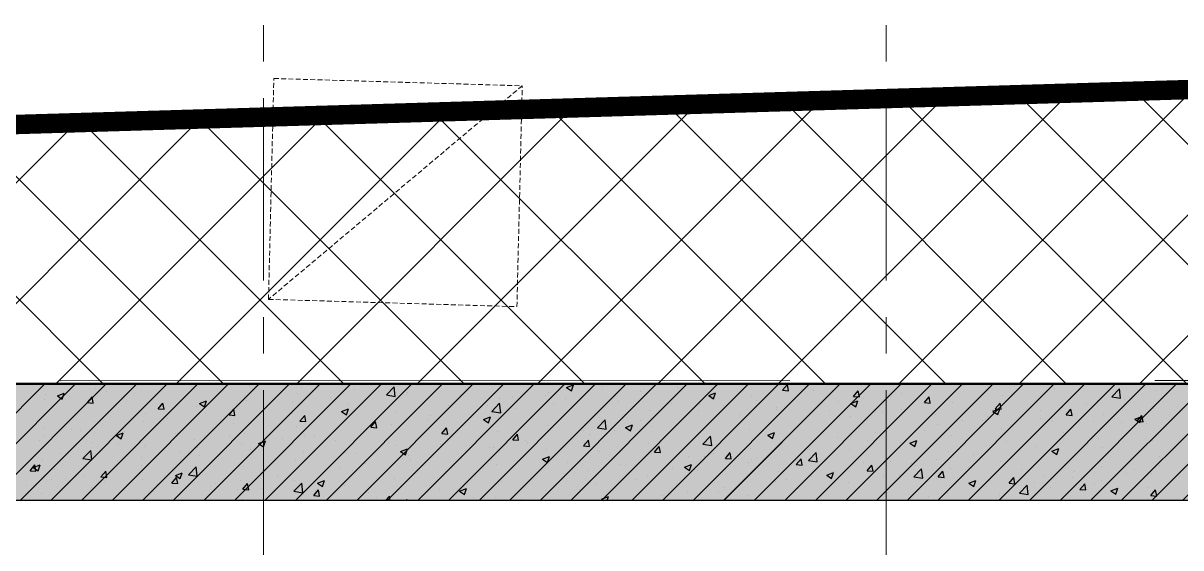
# Model space of a CAD drawing. Header units: millimetres. Extents: x -346728 to 1320345, y -537202 to -385966.
# Drawn here: x 218569 to 230467, y -411829 to -406439 of the extents above; entities that cross this region are included whole.
import ezdxf
from ezdxf.xclip import XClip

# ---------------------------------------------------------------- set-up
doc = ezdxf.new("R2010")
doc.units = ezdxf.units.MM
doc.header["$LTSCALE"] = 100
doc.header["$XCLIPFRAME"] = 2
for name, pattern in [('DASHED2', [0.375, 0.25, -0.125]), ('NETNHA500', [0.75, 0.5, -0.25]), ('X1326_GLB$0$CENTER', [2, 1.25, -0.25, 0.25, -0.25])]:
    doc.linetypes.add(name, pattern=pattern)
for name, color, linetype, lineweight in [('0 T TEXT', 7, 'Continuous', 13), ('L.DUONG', 234, 'Continuous', 15), ('X1326_GLB$0$A-tim', 8, 'X1326_GLB$0$CENTER', 9)]:
    doc.layers.add(name, color=color, linetype=linetype, lineweight=lineweight)
for name, color, linetype in [('hach', 253, 'Continuous'), ('NHA', 3, 'NETNHA500'), ('W2', 4, 'Continuous'), ('XR_1326_csPL$0$hach', 253, 'Continuous'), ('XR_1326_csPL$0$W2', 4, 'Continuous')]:
    doc.layers.add(name, color=color, linetype=linetype)
doc.linetypes.add('FENCELINE2', pattern='A,0.25,-0.1,[132,ltypeshp.shx,S=0.1,R=0,X=-0.1,Y=0],-0.1,1', length=1.45)

# ---------------------------------------------------------------- blocks, each defined once
blk = doc.blocks.new('LVL-KHUNGTEN')
blk.add_lwpolyline([(61072.9, 41092.8), (119123.5, 41092.8), (119123.5, 61.9), (61072.9, 61.9)], close=True)
blk = doc.blocks.new('mb duong hh')
at = {"layer": '0 T TEXT', "color": 8, "linetype": 'DASHED2', "ltscale": 300}
blk.add_lwpolyline([(75940, 34596), (80501, 41668), (80491, 88861), (75484, 93868), (-20031, 93860), (-33610, 75885), (-26182, 55955), (-6300, 2612), (0, 0)], close=True, dxfattribs=at)
at = {"layer": 'NHA', "color": 252, "lineweight": 9}
for p, q in [((58876, 94702), (58931, 96971)), ((58931, 96971), (61484, 96896)), ((61484, 96896), (58876, 94702)), ((61429, 94627), (61484, 96896)), ((58876, 94702), (61429, 94627))]:
    blk.add_line(p, q, dxfattribs=at)
blk = doc.blocks.new('MB HANG RAO TAM')
h = blk.add_hatch()
h.set_pattern_fill('ANSI37', color=8, scale=7000, style=0)
h.set_pattern_definition([(45, (527887.4, 631399.9), (-618.7184, 618.7184), []), (135, (527887.4, 631399.9), (-618.7184, -618.7184), [])])
h.paths.add_polyline_path([(89794, 74797), (94796, 69797), (94804, 22611), (90246, 15544), (52523, -1634), (34324, -9922), (14325, -19029), (8025, -16417), (-19267, 56832), (-5688, 74797), (41806, 74797), (65797, 74797)], flags=16)
h.paths.add_polyline_path([(-17293, 40146), (-15160, 40938), (-12777, 34516), (-15127, 33730), (-10493, 20001), (4784, -19373), (12548, -21453), (91490, 14752), (95488, 20874), (95620, 46027), (95770, 74597), (91825, 78101), (52350, 76926), (14008, 75822), (-9259, 75871), (-23844, 71027), (-24251, 60760)])
at = {"layer": 'L.DUONG', "color": 94, "linetype": 'FENCELINE2', "ltscale": 25, "const_width": 200, "elevation": 7850}
blk.add_lwpolyline([(13898, 75822), (14369, 75824), (20809, 75968), (32497, 76335), (48850, 76822), (75776, 77623), (91825, 78101), (95770, 74597), (95712, 63657), (95684, 58344), (95610, 44235), (95553, 33268), (95488, 20874), (91490, 14752), (75806, 7559), (49624, -4449), (26632, -14994), (12548, -21453), (4784, -19373), (0, -7161), (-6626, 9890)], dxfattribs=at)
at = {"layer": 'XR_1326_csPL$0$W2', "color": 7, "ltscale": 0.5, "elevation": 0}
blk.add_lwpolyline([(8025, -16417), (14325, -19029), (90246, 15544), (94804, 22611), (94796, 69797), (89794, 74797), (-5688, 74797), (-19267, 56832)], close=True, dxfattribs=at)

msp = doc.modelspace()

# ---------------------------------------------------------------- hatches: boundary and pattern name
at = {"layer": 'hach'}
h = msp.add_hatch(dxfattribs=at)
h.set_pattern_fill('ANSI31', color=256, scale=70)
h.set_pattern_definition([(45, (121918.56, -508591.22), (-157.15448, 157.15448), [])])
h.paths.add_polyline_path([(142200.7, -410142.2), (128621.2, -428107.5), (155914.1, -501359), (162214.1, -503970.9), (238136.4, -469396.6), (242695.2, -462329.4), (242687.2, -415142.7), (237685.1, -410142.2)])
h.paths.add_polyline_path([(142797.9, -411342.2), (129975.7, -428305.7), (156856.2, -500450.6), (162191.6, -502662.6), (237318.8, -468450.4), (241495.1, -461976.1), (241487, -415639.4), (237188.2, -411342.2)], flags=16)
h = msp.add_hatch(dxfattribs=at)
h.set_pattern_fill('AR-CONC', color=256, scale=4)
h.set_pattern_definition([(50, (121918.56, -508591.2), (728.7387, -63.7563), [76.2, -838.2]), (355, (121918.56, -508591.2), (-140.9737, 764.2274), [60.96, -670.5623]), (100.45144, (121979.3, -508596.54), (587.765, 700.471), [64.76, -712.361]), (46.1842, (121918.6, -508388), (1084.316, -168.1693), [114.3, -1257.3]), (96.63556, (122008.9, -508402), (949.6165, 989.7045), [97.14, -1068.5424]), (351.18415, (121918.6, -508388), (949.6165, 989.7045), [91.44, -1005.839]), (21, (122020.16, -508438.8), (606.4576, -409.0608), [76.2, -838.2]), (326, (122020.16, -508438.8), (247.208, 736.752), [60.96, -670.56]), (71.45144, (122070.7, -508472.9), (853.6657, 327.691), [64.76, -712.3598]), (37.5, (121918.56, -508591.22), (12.3544, 338.22016), [0, -662.432, 0, -680.72, 0, -673.1]), (7.5, (121918.56, -508591.22), (267.27865, 400.7223), [0, -388.112, 0, -647.192, 0, -256.54]), (327.5, (121692, -508591.22), (542.3624, -22.91498), [0, -254, 0, -792.48, 0, -1051.56]), (317.5, (121590.4, -508591.2), (592.5167, 101.706), [0, -330.2, 0, -526.288, 0, -746.76])])
h.paths.add_polyline_path([(142200.7, -410142.2), (128621.2, -428107.5), (155914.1, -501359), (162214.1, -503970.9), (238136.4, -469396.6), (242695.2, -462329.4), (242687.2, -415142.7), (237685.1, -410142.2)])
h.paths.add_polyline_path([(142797.9, -411342.2), (129975.7, -428305.7), (156856.2, -500450.6), (162191.6, -502662.6), (237318.8, -468450.4), (241495.1, -461976.1), (241487, -415639.4), (237188.2, -411342.2)], flags=16)

# ---------------------------------------------------------------- linework, layer by layer
at = {"layer": 'W2', "ltscale": 0.5, "elevation": -1404.9}
for points in [[(142200.7, -410142.2), (128621.2, -428107.5), (155914.1, -501359), (162214.1, -503970.9), (238136.4, -469396.6), (242695.2, -462329.4), (242686.9, -415142.1), (237685.1, -410142.2)], [(142797.9, -411342.2), (129975.7, -428305.7), (156856.2, -500450.6), (162191.6, -502662.6), (237318.8, -468450.4), (241495.1, -461976.1), (241487, -415639.4), (237188.2, -411342.2)]]:
    msp.add_lwpolyline(points, close=True, dxfattribs=at)
at = {"layer": 'X1326_GLB$0$A-tim', "ltscale": 15}
for p, q in [((221038.5, -398208.6, -1404.9), (221038.5, -512162.7, -1404.9)), ((227438.6, -398208.6, -1404.9), (227438.6, -512162.7, -1404.9))]:
    msp.add_line(p, q, dxfattribs=at)
at = {"layer": 'XR_1326_csPL$0$hach', "color": 250}
for p, q in [((217596.1, -411342.2, -1404.9), (218796.1, -410142.2, -1404.9)), ((217910.4, -411342.2, -1404.9), (219110.4, -410142.2, -1404.9)), ((218224.7, -411342.2, -1404.9), (219424.7, -410142.2, -1404.9)), ((218539, -411342.2, -1404.9), (219739, -410142.2, -1404.9)), ((218853.3, -411342.2, -1404.9), (220053.3, -410142.2, -1404.9)), ((218920.2, -410265.9, -1404.9), (218991.4, -410238.6, -1404.9)), ((218970.7, -410300.1, -1404.9), (218991.3, -410238.7, -1404.9)), ((219167.6, -411342.2, -1404.9), (220367.6, -410142.2, -1404.9)), ((219309.6, -410191.1, -1404.9), (219309.6, -410191.1, -1404.9)), ((219427.9, -410218.8, -1404.9), (219427.9, -410218.8, -1404.9)), ((219481.9, -411342.2, -1404.9), (220681.9, -410142.2, -1404.9)), ((219586.3, -410150.8, -1404.9), (219586.3, -410150.8, -1404.9)), ((219796.2, -411342.2, -1404.9), (220996.2, -410142.2, -1404.9)), ((220110.6, -411342.2, -1404.9), (221310.6, -410142.2, -1404.9)), ((220424.9, -411342.2, -1404.9), (221624.9, -410142.2, -1404.9)), ((220739.2, -411342.2, -1404.9), (221939.2, -410142.2, -1404.9)), ((220890.2, -410160.8, -1404.9), (220890.2, -410160.8, -1404.9)), ((221053.5, -411342.2, -1404.9), (222253.5, -410142.2, -1404.9)), ((221367.8, -411342.2, -1404.9), (222567.8, -410142.2, -1404.9)), ((221387.5, -410240.4, -1404.9), (221387.5, -410240.4, -1404.9)), ((221432.5, -410183.8, -1404.9), (221432.5, -410183.8, -1404.9)), ((221682.1, -411342.2, -1404.9), (222882.1, -410142.2, -1404.9)), ((221909.2, -410168.9, -1404.9), (221909.2, -410168.9, -1404.9)), ((221974.9, -410206.7, -1404.9), (221974.9, -410206.7, -1404.9)), ((221996.4, -411342.2, -1404.9), (223196.4, -410142.2, -1404.9)), ((222301.8, -410258.4, -1404.9), (222380.9, -410175.9, -1404.9)), ((222310.7, -411342.2, -1404.9), (223510.7, -410142.2, -1404.9)), ((222363.9, -410197.8, -1404.9), (222363.9, -410197.8, -1404.9)), ((222392.1, -410272.4, -1404.9), (222380.9, -410175.9, -1404.9)), ((222517.3, -410229.6, -1404.9), (222517.3, -410229.6, -1404.9)), ((222618.2, -410164.3, -1404.9), (222618.2, -410164.3, -1404.9)), ((222625, -411342.2, -1404.9), (223825, -410142.2, -1404.9)), ((222939.3, -411342.2, -1404.9), (224139.3, -410142.2, -1404.9)), ((223099.4, -410146.8, -1404.9), (223099.4, -410146.8, -1404.9)), ((223253.6, -411342.2, -1404.9), (224453.6, -410142.2, -1404.9)), ((223567.9, -411342.2, -1404.9), (224767.9, -410142.2, -1404.9)), ((223882.3, -411342.2, -1404.9), (225082.3, -410142.2, -1404.9)), ((223972.5, -410229.3, -1404.9), (223972.5, -410229.3, -1404.9)), ((224154.2, -410182.4, -1404.9), (224204.8, -410216.5, -1404.9)), ((224154.3, -410182.3, -1404.9), (224225.4, -410155, -1404.9)), ((224196.6, -411342.2, -1404.9), (225396.6, -410142.2, -1404.9)), ((224204.8, -410216.5, -1404.9), (224225.4, -410155.1, -1404.9)), ((224500.2, -410153.1, -1404.9), (224500.2, -410153.1, -1404.9)), ((224510.9, -411342.2, -1404.9), (225710.9, -410142.2, -1404.9)), ((224527.9, -410166.5, -1404.9), (224527.9, -410166.5, -1404.9)), ((224825.2, -411342.2, -1404.9), (226025.2, -410142.2, -1404.9)), ((224912.6, -410227.8, -1404.9), (224912.6, -410227.8, -1404.9)), ((225139.5, -411342.2, -1404.9), (226339.5, -410142.2, -1404.9)), ((225297.3, -410177.2, -1404.9), (225297.3, -410177.2, -1404.9)), ((225453.8, -411342.2, -1404.9), (226653.8, -410142.2, -1404.9)), ((225614.4, -410263.6, -1404.9), (225685.5, -410236.3, -1404.9)), ((225644.9, -410145.3, -1404.9), (225647.5, -410142.2, -1404.9)), ((225644.9, -410145.3, -1404.9), (225705.6, -410150.6, -1404.9)), ((225664.9, -410297.8, -1404.9), (225685.5, -410236.4, -1404.9)), ((225705.6, -410150.6, -1404.9), (225704, -410142.2, -1404.9)), ((225768.1, -411342.2, -1404.9), (226968.1, -410142.2, -1404.9)), ((226082.4, -411342.2, -1404.9), (227282.4, -410142.2, -1404.9)), ((226373.6, -410209, -1404.9), (226422.6, -410150.7, -1404.9)), ((226373.6, -410209, -1404.9), (226434.4, -410214.4, -1404.9)), ((226396.7, -411342.2, -1404.9), (227596.7, -410142.2, -1404.9)), ((226434.3, -410214.4, -1404.9), (226422.6, -410150.7, -1404.9)), ((226572.1, -410207, -1404.9), (226572.1, -410207, -1404.9)), ((226693.5, -410216.9, -1404.9), (226693.5, -410216.9, -1404.9)), ((226711, -411342.2, -1404.9), (227911, -410142.2, -1404.9)), ((227025.3, -411342.2, -1404.9), (228225.3, -410142.2, -1404.9)), ((227102.4, -410272.8, -1404.9), (227151.4, -410214.4, -1404.9)), ((227163, -410278.1, -1404.9), (227151.3, -410214.4, -1404.9)), ((227339.7, -411342.2, -1404.9), (228539.7, -410142.2, -1404.9)), ((227591.6, -410240.7, -1404.9), (227591.6, -410240.7, -1404.9)), ((227654, -411342.2, -1404.9), (228854, -410142.2, -1404.9)), ((227968.3, -411342.2, -1404.9), (229168.3, -410142.2, -1404.9)), ((228233.3, -410156.2, -1404.9), (228233.3, -410156.2, -1404.9)), ((228282.6, -411342.2, -1404.9), (229482.6, -410142.2, -1404.9)), ((228596.9, -411342.2, -1404.9), (229796.9, -410142.2, -1404.9)), ((228911.2, -411342.2, -1404.9), (230111.2, -410142.2, -1404.9)), ((229163.1, -410191.3, -1404.9), (229163.1, -410191.3, -1404.9)), ((229225.5, -411342.2, -1404.9), (230425.5, -410142.2, -1404.9)), ((229539.8, -411342.2, -1404.9), (230739.8, -410142.2, -1404.9)), ((229757.3, -410277.7, -1404.9), (229836.4, -410195.3, -1404.9)), ((229847.7, -410291.7, -1404.9), (229836.4, -410195.3, -1404.9)), ((229854.1, -411342.2, -1404.9), (231054.1, -410142.2, -1404.9)), ((229984.3, -410147.5, -1404.9), (229984.3, -410147.5, -1404.9)), ((230168.4, -411342.2, -1404.9), (231368.4, -410142.2, -1404.9)), ((230206.6, -410212.9, -1404.9), (230206.6, -410212.9, -1404.9)), ((218788.8, -410303, -1404.9), (218788.8, -410303, -1404.9)), ((218796.4, -410256.2, -1404.9), (218796.4, -410256.2, -1404.9)), ((218920.2, -410266, -1404.9), (218970.7, -410300.1, -1404.9)), ((218993.8, -410252.5, -1404.9), (218993.8, -410252.5, -1404.9)), ((219043.1, -410269.5, -1404.9), (219043.1, -410269.5, -1404.9)), ((219227.2, -410335.7, -1404.9), (219276.2, -410277.3, -1404.9)), ((219227.2, -410335.7, -1404.9), (219287.9, -410341, -1404.9)), ((219287.9, -410341, -1404.9), (219276.2, -410277.3, -1404.9)), ((219956, -410399.5, -1404.9), (220004.9, -410341.1, -1404.9)), ((220016.6, -410404.8, -1404.9), (220004.9, -410341.1, -1404.9)), ((220380.3, -410347.2, -1404.9), (220451.5, -410319.9, -1404.9)), ((220380.3, -410347.3, -1404.9), (220430.8, -410381.4, -1404.9)), ((220430.8, -410381.4, -1404.9), (220451.4, -410320, -1404.9)), ((220859.8, -410316.6, -1404.9), (220859.8, -410316.6, -1404.9)), ((221337.5, -410333, -1404.9), (221337.5, -410333, -1404.9)), ((221722.2, -410282.3, -1404.9), (221722.2, -410282.3, -1404.9)), ((221914.4, -410350.2, -1404.9), (221914.4, -410350.2, -1404.9)), ((222301.8, -410258.4, -1404.9), (222392.1, -410272.4, -1404.9)), ((222506.9, -410248.5, -1404.9), (222506.9, -410248.5, -1404.9)), ((223059.6, -410252.5, -1404.9), (223059.6, -410252.5, -1404.9)), ((223386.1, -410426.6, -1404.9), (223465.2, -410344.1, -1404.9)), ((223459.3, -410294.3, -1404.9), (223459.3, -410294.3, -1404.9)), ((223476.5, -410440.6, -1404.9), (223465.2, -410344.1, -1404.9)), ((223602, -410275.4, -1404.9), (223602, -410275.4, -1404.9)), ((223935.4, -410268.2, -1404.9), (223935.4, -410268.2, -1404.9)), ((224016.6, -410345.8, -1404.9), (224016.6, -410345.8, -1404.9)), ((224144.3, -410298.3, -1404.9), (224144.3, -410298.3, -1404.9)), ((224658.2, -410261.3, -1404.9), (224658.2, -410261.3, -1404.9)), ((224686.7, -410321.2, -1404.9), (224686.7, -410321.2, -1404.9)), ((225229.1, -410344.2, -1404.9), (225229.1, -410344.2, -1404.9)), ((225522.7, -410354.8, -1404.9), (225522.7, -410354.8, -1404.9)), ((225614.3, -410263.8, -1404.9), (225664.9, -410297.8, -1404.9)), ((226050.4, -410278.6, -1404.9), (226050.4, -410278.6, -1404.9)), ((226101, -410318.6, -1404.9), (226101, -410318.6, -1404.9)), ((226952.5, -410324.8, -1404.9), (226952.5, -410324.8, -1404.9)), ((227074.5, -410345, -1404.9), (227145.6, -410317.7, -1404.9)), ((227074.5, -410345.1, -1404.9), (227125, -410379.2, -1404.9)), ((227102.4, -410272.8, -1404.9), (227163.1, -410278.1, -1404.9)), ((227125, -410379.2, -1404.9), (227145.6, -410317.8, -1404.9)), ((227206.9, -410291.3, -1404.9), (227206.9, -410291.3, -1404.9)), ((227831.1, -410336.6, -1404.9), (227880.1, -410278.2, -1404.9)), ((227831.1, -410336.6, -1404.9), (227891.8, -410341.9, -1404.9)), ((227891.8, -410341.9, -1404.9), (227880, -410278.2, -1404.9)), ((228122.3, -410332.5, -1404.9), (228122.3, -410332.5, -1404.9)), ((228559.9, -410400.3, -1404.9), (228608.8, -410341.9, -1404.9)), ((228620.5, -410405.6, -1404.9), (228608.8, -410342, -1404.9)), ((228635.4, -410267.5, -1404.9), (228635.4, -410267.5, -1404.9)), ((229501.2, -410354.8, -1404.9), (229501.2, -410354.8, -1404.9)), ((229614.1, -410314.6, -1404.9), (229614.1, -410314.6, -1404.9)), ((229757.3, -410277.7, -1404.9), (229847.7, -410291.7, -1404.9)), ((229886, -410304.1, -1404.9), (229886, -410304.1, -1404.9)), ((219825, -410453.2, -1404.9), (219825, -410453.2, -1404.9)), ((219956, -410399.5, -1404.9), (220016.7, -410404.8, -1404.9)), ((220346.6, -410381.6, -1404.9), (220346.6, -410381.6, -1404.9)), ((220441.5, -410450.9, -1404.9), (220441.5, -410450.9, -1404.9)), ((220684.7, -410463.2, -1404.9), (220733.7, -410404.8, -1404.9)), ((220684.7, -410463.2, -1404.9), (220745.4, -410468.5, -1404.9)), ((220745.4, -410468.5, -1404.9), (220733.6, -410404.9, -1404.9)), ((221083.1, -410366.4, -1404.9), (221083.1, -410366.4, -1404.9)), ((221321.9, -410451.9, -1404.9), (221321.9, -410451.9, -1404.9)), ((221413.4, -410527, -1404.9), (221462.4, -410468.6, -1404.9)), ((221474.1, -410532.3, -1404.9), (221462.4, -410468.6, -1404.9)), ((221840.4, -410428.7, -1404.9), (221891, -410462.8, -1404.9)), ((221840.5, -410428.6, -1404.9), (221911.6, -410401.3, -1404.9)), ((221891, -410462.8, -1404.9), (221911.6, -410401.4, -1404.9)), ((222410, -410442, -1404.9), (222410, -410442, -1404.9)), ((222750.4, -410471.6, -1404.9), (222750.4, -410471.6, -1404.9)), ((222937.7, -410365.9, -1404.9), (222937.7, -410365.9, -1404.9)), ((223300.6, -410510, -1404.9), (223371.7, -410482.7, -1404.9)), ((223342.9, -410369.9, -1404.9), (223342.9, -410369.9, -1404.9)), ((223351.1, -410544.2, -1404.9), (223371.7, -410482.8, -1404.9)), ((223377.4, -410429.9, -1404.9), (223377.4, -410429.9, -1404.9)), ((223386.1, -410426.6, -1404.9), (223476.5, -410440.6, -1404.9)), ((223631.8, -410396.4, -1404.9), (223631.8, -410396.4, -1404.9)), ((225009.5, -410419.8, -1404.9), (225009.5, -410419.8, -1404.9)), ((225508.5, -410420.3, -1404.9), (225508.5, -410420.3, -1404.9)), ((225771.4, -410367.1, -1404.9), (225771.4, -410367.1, -1404.9)), ((225926.1, -410459.9, -1404.9), (225926.1, -410459.9, -1404.9)), ((226310.9, -410409.3, -1404.9), (226310.9, -410409.3, -1404.9)), ((226313.8, -410390, -1404.9), (226313.8, -410390, -1404.9)), ((226856.2, -410412.9, -1404.9), (226856.2, -410412.9, -1404.9)), ((227072.9, -410480.2, -1404.9), (227072.9, -410480.2, -1404.9)), ((227398.5, -410435.8, -1404.9), (227398.5, -410435.8, -1404.9)), ((227600.6, -410404, -1404.9), (227600.6, -410404, -1404.9)), ((227940.9, -410458.7, -1404.9), (227940.9, -410458.7, -1404.9)), ((228483.2, -410481.7, -1404.9), (228483.2, -410481.7, -1404.9)), ((228534.6, -410426.4, -1404.9), (228605.8, -410399.1, -1404.9)), ((228534.6, -410426.5, -1404.9), (228585.1, -410460.6, -1404.9)), ((228559.9, -410400.3, -1404.9), (228620.6, -410405.6, -1404.9)), ((228585.1, -410460.6, -1404.9), (228605.7, -410399.2, -1404.9)), ((228605.2, -410472.8, -1404.9), (228605.2, -410472.8, -1404.9)), ((229021.6, -410416.3, -1404.9), (229021.6, -410416.3, -1404.9)), ((229246.8, -410388.3, -1404.9), (229246.8, -410388.3, -1404.9)), ((229288.6, -410464.1, -1404.9), (229337.6, -410405.7, -1404.9)), ((229288.6, -410464.1, -1404.9), (229349.3, -410469.4, -1404.9)), ((229349.2, -410469.4, -1404.9), (229337.5, -410405.7, -1404.9)), ((229672.4, -410458, -1404.9), (229672.4, -410458, -1404.9)), ((229994.8, -410507.8, -1404.9), (230065.9, -410480.4, -1404.9)), ((230017.3, -410527.8, -1404.9), (230066.3, -410469.5, -1404.9)), ((230045.2, -410542, -1404.9), (230065.8, -410480.6, -1404.9)), ((230078, -410533.2, -1404.9), (230066.2, -410469.5, -1404.9)), ((230185.6, -410392.9, -1404.9), (230185.6, -410392.9, -1404.9)), ((230450.1, -410436, -1404.9), (230450.1, -410436, -1404.9)), ((218784.1, -410594.4, -1404.9), (218784.1, -410594.4, -1404.9)), ((219297.3, -410529.3, -1404.9), (219297.3, -410529.3, -1404.9)), ((219802.3, -410535.1, -1404.9), (219802.3, -410535.1, -1404.9)), ((220056.7, -410501.6, -1404.9), (220056.7, -410501.6, -1404.9)), ((220729.4, -410553.6, -1404.9), (220729.4, -410553.6, -1404.9)), ((221375.2, -410578.6, -1404.9), (221375.2, -410578.6, -1404.9)), ((221413.4, -410527, -1404.9), (221474.2, -410532.3, -1404.9)), ((221896.8, -410507.1, -1404.9), (221896.8, -410507.1, -1404.9)), ((222096.6, -410598.6, -1404.9), (222096.6, -410598.6, -1404.9)), ((222142.2, -410590.7, -1404.9), (222191.2, -410532.4, -1404.9)), ((222142.2, -410590.7, -1404.9), (222202.9, -410596, -1404.9)), ((222157.9, -410573.3, -1404.9), (222157.9, -410573.3, -1404.9)), ((222202.9, -410596.1, -1404.9), (222191.1, -410532.4, -1404.9)), ((222351, -410565.1, -1404.9), (222351, -410565.1, -1404.9)), ((222735.8, -410514.4, -1404.9), (222735.8, -410514.4, -1404.9)), ((222870.9, -410654.5, -1404.9), (222919.9, -410596.1, -1404.9)), ((222931.6, -410659.8, -1404.9), (222919.8, -410596.1, -1404.9)), ((223300.5, -410510.1, -1404.9), (223351.1, -410544.2, -1404.9)), ((223960.2, -410567.5, -1404.9), (223960.2, -410567.5, -1404.9)), ((224470.4, -410594.8, -1404.9), (224549.6, -410512.3, -1404.9)), ((224470.4, -410594.7, -1404.9), (224560.8, -410608.8, -1404.9)), ((224487.9, -410491.3, -1404.9), (224487.9, -410491.3, -1404.9)), ((224560.8, -410608.8, -1404.9), (224549.6, -410512.3, -1404.9)), ((224760.7, -410591.3, -1404.9), (224831.9, -410564, -1404.9)), ((224760.7, -410591.4, -1404.9), (224811.2, -410625.5, -1404.9)), ((224811.2, -410625.5, -1404.9), (224831.8, -410564.1, -1404.9)), ((224915.9, -410522, -1404.9), (224915.9, -410522, -1404.9)), ((225030.1, -410577.9, -1404.9), (225030.1, -410577.9, -1404.9)), ((225671.7, -410493.4, -1404.9), (225671.7, -410493.4, -1404.9)), ((226559.7, -410545.3, -1404.9), (226559.7, -410545.3, -1404.9)), ((227966, -410556.9, -1404.9), (227966, -410556.9, -1404.9)), ((228220.4, -410523.4, -1404.9), (228220.4, -410523.4, -1404.9)), ((228429.1, -410518, -1404.9), (228429.1, -410518, -1404.9)), ((229025.6, -410504.6, -1404.9), (229025.6, -410504.6, -1404.9)), ((229150.8, -410529.5, -1404.9), (229150.8, -410529.5, -1404.9)), ((229568, -410527.5, -1404.9), (229568, -410527.5, -1404.9)), ((229857.6, -410537.7, -1404.9), (229857.6, -410537.7, -1404.9)), ((229994.7, -410507.9, -1404.9), (230045.2, -410541.9, -1404.9)), ((230017.3, -410527.8, -1404.9), (230078.1, -410533.1, -1404.9)), ((230110.3, -410550.4, -1404.9), (230110.3, -410550.4, -1404.9)), ((218775.9, -410670.2, -1404.9), (218775.9, -410670.2, -1404.9)), ((219065.2, -410611.3, -1404.9), (219065.2, -410611.3, -1404.9)), ((219160.7, -410619.5, -1404.9), (219160.7, -410619.5, -1404.9)), ((219526.6, -410675, -1404.9), (219577.2, -410709.1, -1404.9)), ((219526.7, -410674.9, -1404.9), (219597.8, -410647.6, -1404.9)), ((219577.2, -410709.1, -1404.9), (219597.8, -410647.7, -1404.9)), ((219607.6, -410634.2, -1404.9), (219607.6, -410634.2, -1404.9)), ((220136.9, -410655.3, -1404.9), (220136.9, -410655.3, -1404.9)), ((220150, -410657.1, -1404.9), (220150, -410657.1, -1404.9)), ((220334.3, -410719.8, -1404.9), (220334.3, -410719.8, -1404.9)), ((220692.3, -410680, -1404.9), (220692.3, -410680, -1404.9)), ((220847.5, -410654.8, -1404.9), (220847.5, -410654.8, -1404.9)), ((221234.7, -410702.9, -1404.9), (221234.7, -410702.9, -1404.9)), ((221455, -410683, -1404.9), (221455, -410683, -1404.9)), ((221565.3, -410675, -1404.9), (221565.3, -410675, -1404.9)), ((222870.9, -410654.5, -1404.9), (222931.6, -410659.8, -1404.9)), ((222925.3, -410704.1, -1404.9), (222925.3, -410704.1, -1404.9)), ((223447, -410632.6, -1404.9), (223447, -410632.6, -1404.9)), ((223599.7, -410718.2, -1404.9), (223648.6, -410659.9, -1404.9)), ((223599.7, -410718.2, -1404.9), (223660.4, -410723.6, -1404.9)), ((223660.3, -410723.6, -1404.9), (223648.6, -410659.9, -1404.9)), ((224323.4, -410623.7, -1404.9), (224323.4, -410623.7, -1404.9)), ((224390.9, -410662, -1404.9), (224390.9, -410662, -1404.9)), ((224645.3, -410628.5, -1404.9), (224645.3, -410628.5, -1404.9)), ((225510.4, -410693, -1404.9), (225510.4, -410693, -1404.9)), ((225554.7, -410762.9, -1404.9), (225633.9, -410680.5, -1404.9)), ((225645.1, -410776.9, -1404.9), (225633.9, -410680.5, -1404.9)), ((226038.1, -410616.8, -1404.9), (226038.1, -410616.8, -1404.9)), ((226220.8, -410672.7, -1404.9), (226292, -410645.4, -1404.9)), ((226220.8, -410672.8, -1404.9), (226271.3, -410706.9, -1404.9)), ((226271.3, -410706.9, -1404.9), (226291.9, -410645.5, -1404.9)), ((226939.6, -410692, -1404.9), (226939.6, -410692, -1404.9)), ((227244.1, -410721.4, -1404.9), (227244.1, -410721.4, -1404.9)), ((227324.4, -410641.4, -1404.9), (227324.4, -410641.4, -1404.9)), ((227836.6, -410619.7, -1404.9), (227836.6, -410619.7, -1404.9)), ((228109.9, -410670.7, -1404.9), (228109.9, -410670.7, -1404.9)), ((228623.1, -410605.7, -1404.9), (228623.1, -410605.7, -1404.9)), ((229265.1, -410639.4, -1404.9), (229265.1, -410639.4, -1404.9)), ((229618.7, -410704.9, -1404.9), (229618.7, -410704.9, -1404.9)), ((230260.3, -410620.4, -1404.9), (230260.3, -410620.4, -1404.9)), ((218737.1, -410724.8, -1404.9), (218737.1, -410724.8, -1404.9)), ((219183.5, -410911.8, -1404.9), (219262.7, -410829.3, -1404.9)), ((219273.9, -410925.8, -1404.9), (219262.7, -410829.3, -1404.9)), ((219279.5, -410747.7, -1404.9), (219279.5, -410747.7, -1404.9)), ((219544.3, -410757.1, -1404.9), (219544.3, -410757.1, -1404.9)), ((219812.6, -410791.4, -1404.9), (219812.6, -410791.4, -1404.9)), ((219821.8, -410770.7, -1404.9), (219821.8, -410770.7, -1404.9)), ((220364.2, -410793.6, -1404.9), (220364.2, -410793.6, -1404.9)), ((220815.8, -410767.2, -1404.9), (220815.8, -410767.2, -1404.9)), ((220906.5, -410816.5, -1404.9), (220906.5, -410816.5, -1404.9)), ((220972.8, -410776.7, -1404.9), (220972.8, -410776.7, -1404.9)), ((220986.8, -410756.3, -1404.9), (221057.9, -410729, -1404.9)), ((220986.8, -410756.4, -1404.9), (221037.3, -410790.5, -1404.9)), ((221037.3, -410790.5, -1404.9), (221057.9, -410729.1, -1404.9)), ((221070.2, -410733.7, -1404.9), (221070.2, -410733.7, -1404.9)), ((221448.9, -410839.4, -1404.9), (221448.9, -410839.4, -1404.9)), ((221777.1, -410725.8, -1404.9), (221777.1, -410725.8, -1404.9)), ((222319.4, -410748.8, -1404.9), (222319.4, -410748.8, -1404.9)), ((222397.6, -410780.3, -1404.9), (222397.6, -410780.3, -1404.9)), ((222446.9, -410837.7, -1404.9), (222518.1, -410810.3, -1404.9)), ((222446.9, -410837.8, -1404.9), (222497.4, -410871.9, -1404.9)), ((222497.4, -410871.9, -1404.9), (222518, -410810.5, -1404.9)), ((222861.8, -410771.7, -1404.9), (222861.8, -410771.7, -1404.9)), ((223110.1, -410830.7, -1404.9), (223110.1, -410830.7, -1404.9)), ((223138.4, -410827.2, -1404.9), (223138.4, -410827.2, -1404.9)), ((223364.5, -410797.2, -1404.9), (223364.5, -410797.2, -1404.9)), ((223404.1, -410794.6, -1404.9), (223404.1, -410794.6, -1404.9)), ((223730.9, -410725.5, -1404.9), (223730.9, -410725.5, -1404.9)), ((223749.3, -410746.5, -1404.9), (223749.3, -410746.5, -1404.9)), ((223946.5, -410817.5, -1404.9), (223946.5, -410817.5, -1404.9)), ((224328.4, -410782, -1404.9), (224377.4, -410723.6, -1404.9)), ((224328.4, -410782, -1404.9), (224389.1, -410787.3, -1404.9)), ((224389.1, -410787.3, -1404.9), (224377.3, -410723.6, -1404.9)), ((224475.5, -410829.6, -1404.9), (224475.5, -410829.6, -1404.9)), ((224488.9, -410840.4, -1404.9), (224488.9, -410840.4, -1404.9)), ((224997.2, -410758, -1404.9), (224997.2, -410758, -1404.9)), ((225057.1, -410845.8, -1404.9), (225106.1, -410787.4, -1404.9)), ((225117.8, -410851.1, -1404.9), (225106.1, -410787.4, -1404.9)), ((225554.7, -410762.9, -1404.9), (225645.1, -410776.9, -1404.9)), ((226043.6, -410810, -1404.9), (226043.6, -410810, -1404.9)), ((226651.5, -410823.1, -1404.9), (226651.5, -410823.1, -1404.9)), ((226685.2, -410725.5, -1404.9), (226685.2, -410725.5, -1404.9)), ((227060.5, -410818.4, -1404.9), (227060.5, -410818.4, -1404.9)), ((227588.2, -410742.3, -1404.9), (227588.2, -410742.3, -1404.9)), ((227680.9, -410754.2, -1404.9), (227731.5, -410788.3, -1404.9)), ((227681, -410754.1, -1404.9), (227752.1, -410726.8, -1404.9)), ((227731.5, -410788.3, -1404.9), (227752.1, -410726.9, -1404.9)), ((228672.5, -410741.1, -1404.9), (228672.5, -410741.1, -1404.9)), ((228979.5, -410789, -1404.9), (228979.5, -410789, -1404.9)), ((229141, -410835.6, -1404.9), (229191.6, -410869.6, -1404.9)), ((229141.1, -410835.4, -1404.9), (229212.2, -410808.1, -1404.9)), ((229191.6, -410869.6, -1404.9), (229212.2, -410808.2, -1404.9)), ((229233.9, -410755.5, -1404.9), (229233.9, -410755.5, -1404.9)), ((229660.1, -410796.2, -1404.9), (229660.1, -410796.2, -1404.9)), ((230173.3, -410731.2, -1404.9), (230173.3, -410731.2, -1404.9)), ((218771.7, -410932.6, -1404.9), (218771.7, -410932.6, -1404.9)), ((218951.8, -410858.8, -1404.9), (218951.8, -410858.8, -1404.9)), ((219183.5, -410911.8, -1404.9), (219273.9, -410925.8, -1404.9)), ((219284.9, -410867.6, -1404.9), (219284.9, -410867.6, -1404.9)), ((219535, -410935.8, -1404.9), (219535, -410935.8, -1404.9)), ((219789.4, -410902.3, -1404.9), (219789.4, -410902.3, -1404.9)), ((220174.2, -410851.6, -1404.9), (220174.2, -410851.6, -1404.9)), ((220380.3, -410878.4, -1404.9), (220380.3, -410878.4, -1404.9)), ((221362.8, -410916.9, -1404.9), (221362.8, -410916.9, -1404.9)), ((221884.5, -410845.3, -1404.9), (221884.5, -410845.3, -1404.9)), ((221991.3, -410862.3, -1404.9), (221991.3, -410862.3, -1404.9)), ((222468.5, -410915.1, -1404.9), (222468.5, -410915.1, -1404.9)), ((222533.6, -410885.2, -1404.9), (222533.6, -410885.2, -1404.9)), ((222545.9, -410928.9, -1404.9), (222545.9, -410928.9, -1404.9)), ((223076, -410908.2, -1404.9), (223076, -410908.2, -1404.9)), ((223618.4, -410931.1, -1404.9), (223618.4, -410931.1, -1404.9)), ((223907, -410919.1, -1404.9), (223957.5, -410953.2, -1404.9)), ((223907.1, -410919, -1404.9), (223978.2, -410891.7, -1404.9)), ((223947.8, -410905.7, -1404.9), (223947.8, -410905.7, -1404.9)), ((223957.5, -410953.2, -1404.9), (223978.1, -410891.8, -1404.9)), ((224160.7, -410954, -1404.9), (224160.7, -410954, -1404.9)), ((225031.2, -410863.3, -1404.9), (225031.2, -410863.3, -1404.9)), ((225057.1, -410845.8, -1404.9), (225117.9, -410851.1, -1404.9)), ((225404.4, -410894.1, -1404.9), (225404.4, -410894.1, -1404.9)), ((225573.6, -410886.3, -1404.9), (225573.6, -410886.3, -1404.9)), ((225658.8, -410860.7, -1404.9), (225658.8, -410860.7, -1404.9)), ((225785.9, -410909.5, -1404.9), (225834.9, -410851.1, -1404.9)), ((225785.9, -410909.5, -1404.9), (225846.6, -410914.8, -1404.9)), ((225846.5, -410914.8, -1404.9), (225834.8, -410851.2, -1404.9)), ((226025.7, -410955, -1404.9), (226025.7, -410955, -1404.9)), ((226059, -410924.8, -1404.9), (226059, -410924.8, -1404.9)), ((226116, -410909.2, -1404.9), (226116, -410909.2, -1404.9)), ((226514.6, -410973.3, -1404.9), (226563.6, -410914.9, -1404.9)), ((226547.4, -410883.5, -1404.9), (226547.4, -410883.5, -1404.9)), ((226575.3, -410978.6, -1404.9), (226563.5, -410914.9, -1404.9)), ((226639.1, -410931.1, -1404.9), (226718.2, -410848.6, -1404.9)), ((226639.1, -410931.1, -1404.9), (226729.4, -410945.1, -1404.9)), ((226658.3, -410932.1, -1404.9), (226658.3, -410932.1, -1404.9)), ((226729.4, -410945.1, -1404.9), (226718.2, -410848.6, -1404.9)), ((227200.7, -410955, -1404.9), (227200.7, -410955, -1404.9)), ((227487.5, -410944.5, -1404.9), (227487.5, -410944.5, -1404.9)), ((227698.7, -410957.6, -1404.9), (227698.7, -410957.6, -1404.9)), ((227953.1, -410924.1, -1404.9), (227953.1, -410924.1, -1404.9)), ((228080, -410842.8, -1404.9), (228080, -410842.8, -1404.9)), ((228337.9, -410873.5, -1404.9), (228337.9, -410873.5, -1404.9)), ((228610.7, -410943.9, -1404.9), (228610.7, -410943.9, -1404.9)), ((229138.4, -410867.7, -1404.9), (229138.4, -410867.7, -1404.9)), ((230245.6, -410893.2, -1404.9), (230245.6, -410893.2, -1404.9)), ((218639.5, -411036.2, -1404.9), (218688.4, -410977.8, -1404.9)), ((218639.5, -411036.2, -1404.9), (218700.2, -411041.5, -1404.9)), ((218673, -411002.6, -1404.9), (218744.2, -410975.3, -1404.9)), ((218673, -411002.7, -1404.9), (218723.5, -411036.8, -1404.9)), ((218700.1, -411041.5, -1404.9), (218688.4, -410977.8, -1404.9)), ((218723.5, -411036.8, -1404.9), (218744.1, -410975.4, -1404.9)), ((218893.4, -411020.3, -1404.9), (218893.4, -411020.3, -1404.9)), ((219368.2, -411099.9, -1404.9), (219417.2, -411041.6, -1404.9)), ((219428.9, -411105.3, -1404.9), (219417.1, -411041.6, -1404.9)), ((219787.8, -410980.1, -1404.9), (219787.8, -410980.1, -1404.9)), ((220133.1, -411084, -1404.9), (220204.3, -411056.7, -1404.9)), ((220183.6, -411118.2, -1404.9), (220204.2, -411056.8, -1404.9)), ((220267.9, -411080, -1404.9), (220347, -410997.5, -1404.9)), ((220321.9, -411058.1, -1404.9), (220321.9, -411058.1, -1404.9)), ((220358.2, -411094, -1404.9), (220347, -410997.5, -1404.9)), ((220835.1, -410993, -1404.9), (220835.1, -410993, -1404.9)), ((221829.3, -410999.3, -1404.9), (221829.3, -410999.3, -1404.9)), ((221953.4, -411030.6, -1404.9), (221953.4, -411030.6, -1404.9)), ((222083.7, -410965.8, -1404.9), (222083.7, -410965.8, -1404.9)), ((222913, -411042.3, -1404.9), (222913, -411042.3, -1404.9)), ((223434.6, -410970.8, -1404.9), (223434.6, -410970.8, -1404.9)), ((224123.6, -411062.8, -1404.9), (224123.6, -411062.8, -1404.9)), ((224378, -411029.3, -1404.9), (224378, -411029.3, -1404.9)), ((224703.1, -410976.9, -1404.9), (224703.1, -410976.9, -1404.9)), ((224762.8, -410978.6, -1404.9), (224762.8, -410978.6, -1404.9)), ((225245.4, -410999.8, -1404.9), (225245.4, -410999.8, -1404.9)), ((225367.1, -411000.5, -1404.9), (225417.7, -411034.6, -1404.9)), ((225367.2, -411000.4, -1404.9), (225438.3, -410973.1, -1404.9)), ((225417.7, -411034.6, -1404.9), (225438.3, -410973.2, -1404.9)), ((225466.5, -411026.5, -1404.9), (225466.5, -411026.5, -1404.9)), ((225498, -411031.2, -1404.9), (225498, -411031.2, -1404.9)), ((225787.8, -411022.7, -1404.9), (225787.8, -411022.7, -1404.9)), ((226330.2, -411045.6, -1404.9), (226330.2, -411045.6, -1404.9)), ((226514.6, -410973.3, -1404.9), (226575.3, -410978.6, -1404.9)), ((226827.3, -411081.8, -1404.9), (226898.4, -411054.5, -1404.9)), ((226872.5, -411068.6, -1404.9), (226872.5, -411068.6, -1404.9)), ((226877.8, -411116, -1404.9), (226898.4, -411054.6, -1404.9)), ((226895, -411046.2, -1404.9), (226895, -411046.2, -1404.9)), ((227057.1, -411042.1, -1404.9), (227057.1, -411042.1, -1404.9)), ((227243.3, -411037, -1404.9), (227292.3, -410978.7, -1404.9)), ((227243.3, -411037, -1404.9), (227304.1, -411042.3, -1404.9)), ((227304, -411042.4, -1404.9), (227292.3, -410978.7, -1404.9)), ((227723.4, -411099.3, -1404.9), (227802.5, -411016.8, -1404.9)), ((227743, -410977.9, -1404.9), (227743, -410977.9, -1404.9)), ((227813.7, -411113.3, -1404.9), (227802.5, -411016.8, -1404.9)), ((227972.1, -411100.8, -1404.9), (228021.1, -411042.4, -1404.9)), ((228032.7, -411106.1, -1404.9), (228021, -411042.4, -1404.9)), ((228097.5, -411008.9, -1404.9), (228097.5, -411008.9, -1404.9)), ((228285.4, -411000.8, -1404.9), (228285.4, -411000.8, -1404.9)), ((228827.8, -411023.7, -1404.9), (228827.8, -411023.7, -1404.9)), ((229370.1, -411046.7, -1404.9), (229370.1, -411046.7, -1404.9)), ((229653.1, -410994.9, -1404.9), (229653.1, -410994.9, -1404.9)), ((229912.5, -411069.6, -1404.9), (229912.5, -411069.6, -1404.9)), ((229993.1, -411021.1, -1404.9), (229993.1, -411021.1, -1404.9)), ((230160.9, -411069.4, -1404.9), (230160.9, -411069.4, -1404.9)), ((230247.4, -410987.6, -1404.9), (230247.4, -410987.6, -1404.9)), ((218602.8, -411183.5, -1404.9), (218602.8, -411183.5, -1404.9)), ((218863.1, -411127.7, -1404.9), (218863.1, -411127.7, -1404.9)), ((219195.3, -411081.8, -1404.9), (219195.3, -411081.8, -1404.9)), ((219368.2, -411099.9, -1404.9), (219428.9, -411105.3, -1404.9)), ((219405.5, -411150.6, -1404.9), (219405.5, -411150.6, -1404.9)), ((219800.3, -411129.6, -1404.9), (219800.3, -411129.6, -1404.9)), ((219947.8, -411173.5, -1404.9), (219947.8, -411173.5, -1404.9)), ((220096.9, -411163.7, -1404.9), (220145.9, -411105.3, -1404.9)), ((220096.9, -411163.7, -1404.9), (220157.7, -411169, -1404.9)), ((220133.1, -411084.1, -1404.9), (220183.6, -411118.2, -1404.9)), ((220157.6, -411169, -1404.9), (220145.9, -411105.3, -1404.9)), ((220267.9, -411079.9, -1404.9), (220358.2, -411094, -1404.9)), ((220490.2, -411196.5, -1404.9), (220490.2, -411196.5, -1404.9)), ((220548.6, -411167.9, -1404.9), (220548.6, -411167.9, -1404.9)), ((220802.9, -411134.4, -1404.9), (220802.9, -411134.4, -1404.9)), ((220825.7, -411227.4, -1404.9), (220874.7, -411169.1, -1404.9)), ((220886.4, -411232.8, -1404.9), (220874.6, -411169.1, -1404.9)), ((221187.7, -411083.7, -1404.9), (221187.7, -411083.7, -1404.9)), ((221352.2, -411248.1, -1404.9), (221431.3, -411165.6, -1404.9)), ((221360.8, -411132.3, -1404.9), (221360.8, -411132.3, -1404.9)), ((221442.5, -411262.1, -1404.9), (221431.3, -411165.6, -1404.9)), ((221593.2, -411165.5, -1404.9), (221643.8, -411199.5, -1404.9)), ((221593.3, -411165.3, -1404.9), (221664.4, -411138, -1404.9)), ((221643.8, -411199.5, -1404.9), (221664.4, -411138.1, -1404.9)), ((221872.1, -411183.5, -1404.9), (221872.1, -411183.5, -1404.9)), ((222385.3, -411118.5, -1404.9), (222385.3, -411118.5, -1404.9)), ((223482, -411147.2, -1404.9), (223482, -411147.2, -1404.9)), ((224463.2, -411167.8, -1404.9), (224463.2, -411167.8, -1404.9)), ((224874, -411128.2, -1404.9), (224874, -411128.2, -1404.9)), ((224984.8, -411096.2, -1404.9), (224984.8, -411096.2, -1404.9)), ((226302.5, -411147.9, -1404.9), (226302.5, -411147.9, -1404.9)), ((226418, -411126.2, -1404.9), (226418, -411126.2, -1404.9)), ((226672.3, -411092.8, -1404.9), (226672.3, -411092.8, -1404.9)), ((226827.3, -411081.9, -1404.9), (226877.8, -411116, -1404.9)), ((227048.2, -411156.7, -1404.9), (227048.2, -411156.7, -1404.9)), ((227414.9, -411091.5, -1404.9), (227414.9, -411091.5, -1404.9)), ((227575.9, -411080.5, -1404.9), (227575.9, -411080.5, -1404.9)), ((227723.4, -411099.3, -1404.9), (227813.7, -411113.3, -1404.9)), ((227957.3, -411114.4, -1404.9), (227957.3, -411114.4, -1404.9)), ((227972.1, -411100.8, -1404.9), (228032.8, -411106.1, -1404.9)), ((228287.4, -411163.1, -1404.9), (228358.6, -411135.8, -1404.9)), ((228287.4, -411163.2, -1404.9), (228337.9, -411197.3, -1404.9)), ((228337.9, -411197.3, -1404.9), (228358.5, -411135.9, -1404.9)), ((228499.6, -411137.3, -1404.9), (228499.6, -411137.3, -1404.9)), ((228700.8, -411164.5, -1404.9), (228749.8, -411106.2, -1404.9)), ((228700.8, -411164.5, -1404.9), (228761.6, -411169.9, -1404.9)), ((228712.3, -411189.7, -1404.9), (228712.3, -411189.7, -1404.9)), ((228761.5, -411169.9, -1404.9), (228749.7, -411106.2, -1404.9)), ((228807.7, -411267.4, -1404.9), (228886.8, -411185, -1404.9)), ((228898, -411281.5, -1404.9), (228886.8, -411185, -1404.9)), ((228966.6, -411156.2, -1404.9), (228966.6, -411156.2, -1404.9)), ((229042, -411160.2, -1404.9), (229042, -411160.2, -1404.9)), ((229060.6, -411096.6, -1404.9), (229060.6, -411096.6, -1404.9)), ((229351.4, -411105.6, -1404.9), (229351.4, -411105.6, -1404.9)), ((229429.6, -411228.3, -1404.9), (229478.5, -411169.9, -1404.9)), ((229490.2, -411233.6, -1404.9), (229478.5, -411169.9, -1404.9)), ((229584.3, -411183.1, -1404.9), (229584.3, -411183.1, -1404.9)), ((229647.7, -411134.4, -1404.9), (229647.7, -411134.4, -1404.9)), ((230454.8, -411092.5, -1404.9), (230454.8, -411092.5, -1404.9)), ((218759.4, -411270.8, -1404.9), (218759.4, -411270.8, -1404.9)), ((219272.6, -411205.8, -1404.9), (219272.6, -411205.8, -1404.9)), ((219522.1, -411303, -1404.9), (219522.1, -411303, -1404.9)), ((219906.9, -411252.4, -1404.9), (219906.9, -411252.4, -1404.9)), ((220768.3, -411234, -1404.9), (220768.3, -411234, -1404.9)), ((220825.7, -411227.5, -1404.9), (220886.4, -411232.8, -1404.9)), ((221032.6, -411219.4, -1404.9), (221032.6, -411219.4, -1404.9)), ((221350.5, -411255.1, -1404.9), (221350.5, -411255.1, -1404.9)), ((221352.2, -411248.1, -1404.9), (221442.5, -411262.1, -1404.9)), ((221554.4, -411291.2, -1404.9), (221603.4, -411232.8, -1404.9)), ((221554.4, -411291.2, -1404.9), (221615.1, -411296.5, -1404.9)), ((221574.9, -411242.3, -1404.9), (221574.9, -411242.3, -1404.9)), ((221615.1, -411296.5, -1404.9), (221603.3, -411232.8, -1404.9)), ((222117.3, -411265.2, -1404.9), (222117.3, -411265.2, -1404.9)), ((222201.2, -411315.9, -1404.9), (222201.2, -411315.9, -1404.9)), ((222293.9, -411342.2, -1404.9), (222332.1, -411296.6, -1404.9)), ((222340.5, -411342.2, -1404.9), (222332.1, -411296.6, -1404.9)), ((222659.6, -411288.1, -1404.9), (222659.6, -411288.1, -1404.9)), ((222842.9, -411231.4, -1404.9), (222842.9, -411231.4, -1404.9)), ((223053.3, -411246.8, -1404.9), (223103.9, -411280.9, -1404.9)), ((223053.4, -411246.7, -1404.9), (223124.5, -411219.4, -1404.9)), ((223097.2, -411197.9, -1404.9), (223097.2, -411197.9, -1404.9)), ((223103.9, -411280.9, -1404.9), (223124.5, -411219.5, -1404.9)), ((223202, -411311, -1404.9), (223202, -411311, -1404.9)), ((223422.3, -411309, -1404.9), (223422.3, -411309, -1404.9)), ((223935.5, -411244, -1404.9), (223935.5, -411244, -1404.9)), ((224281.5, -411230, -1404.9), (224281.5, -411230, -1404.9)), ((224513.5, -411328.1, -1404.9), (224584.6, -411300.8, -1404.9)), ((224570.8, -411342.2, -1404.9), (224584.6, -411300.9, -1404.9)), ((225137.2, -411294.9, -1404.9), (225137.2, -411294.9, -1404.9)), ((225391.5, -411261.4, -1404.9), (225391.5, -411261.4, -1404.9)), ((225710, -411249.6, -1404.9), (225710, -411249.6, -1404.9)), ((225776.3, -411210.7, -1404.9), (225776.3, -411210.7, -1404.9)), ((226013.4, -411293.2, -1404.9), (226013.4, -411293.2, -1404.9)), ((226535, -411221.7, -1404.9), (226535, -411221.7, -1404.9)), ((227875.5, -411300.1, -1404.9), (227875.5, -411300.1, -1404.9)), ((228070.6, -411274.2, -1404.9), (228070.6, -411274.2, -1404.9)), ((228468, -411198.4, -1404.9), (228468, -411198.4, -1404.9)), ((228598.4, -411282.1, -1404.9), (228598.4, -411282.1, -1404.9)), ((228807.7, -411267.4, -1404.9), (228898, -411281.4, -1404.9)), ((229126.1, -411206, -1404.9), (229126.1, -411206, -1404.9)), ((229429.6, -411228.3, -1404.9), (229490.3, -411233.6, -1404.9)), ((229747.5, -411244.5, -1404.9), (229818.7, -411217.2, -1404.9)), ((229747.5, -411244.6, -1404.9), (229798, -411278.7, -1404.9)), ((229798, -411278.7, -1404.9), (229818.6, -411217.3, -1404.9)), ((230126.7, -411206, -1404.9), (230126.7, -411206, -1404.9)), ((230158.3, -411292.1, -1404.9), (230207.3, -411233.7, -1404.9)), ((230158.3, -411292.1, -1404.9), (230219, -411297.4, -1404.9)), ((230219, -411297.4, -1404.9), (230207.2, -411233.7, -1404.9)), ((219267.8, -411336.5, -1404.9), (219267.8, -411336.5, -1404.9)), ((220175.8, -411335.7, -1404.9), (220175.8, -411335.7, -1404.9)), ((220822.8, -411331.2, -1404.9), (220822.8, -411331.2, -1404.9)), ((222507.6, -411342.2, -1404.9), (222515.6, -411333.8, -1404.9)), ((222516.6, -411342.2, -1404.9), (222515.6, -411333.8, -1404.9)), ((223689, -411331.7, -1404.9), (223689, -411331.7, -1404.9)), ((223744.4, -411334, -1404.9), (223744.4, -411334, -1404.9)), ((224513.5, -411328.2, -1404.9), (224534.2, -411342.2, -1404.9)), ((227685.8, -411324.9, -1404.9), (227685.8, -411324.9, -1404.9)), ((230364.9, -411337.7, -1404.9), (230364.9, -411337.7, -1404.9))]:
    msp.add_line(p, q, dxfattribs=at)
at = {"layer": 'XR_1326_csPL$0$W2', "color": 7, "ltscale": 0.5}
for p, q in [((237685.1, -410142.2, -1404.9), (142200.7, -410142.2, -1404.9)), ((237188.2, -411342.2, -1404.9), (142797.9, -411342.2, -1404.9))]:
    msp.add_line(p, q, dxfattribs=at)

# ---------------------------------------------------------------- block references
at = {"extrusion": (0.00597, -2.28885e-18, 0.999982), "xscale": 3.385207865094198, "yscale": 3.385207865094198, "zscale": 3.385207865094198}
msp.add_blockref('LVL-KHUNGTEN', (-107243.5, -525073.6, -287.1), dxfattribs=at)
ref = msp.add_blockref('mb duong hh', (162214.1, -503978, 0))
XClip(ref).set_block_clipping_path([(-58962.6888090824, -15358.4345334051), (108047.3313388755, 114603.0144500207)])

# ---------------------------------------------------------------- next in the draw order: block references
msp.add_blockref('MB HANG RAO TAM', (147888.6, -484948.9, 0))

doc.saveas('drawing.dxf')
